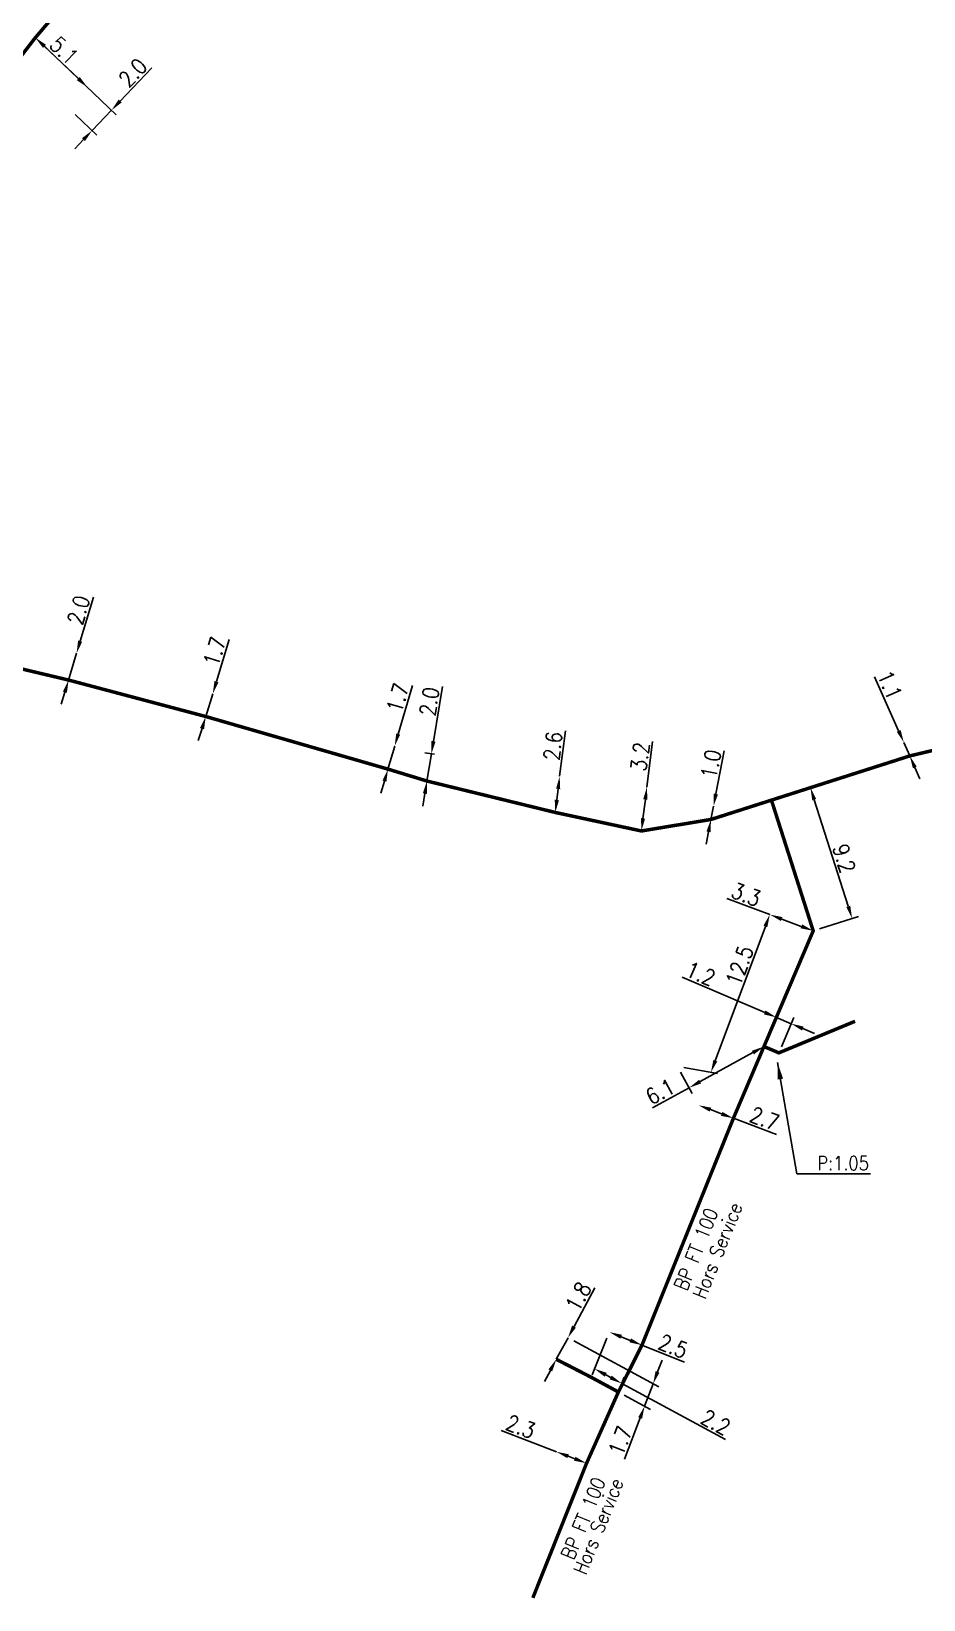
# Model space of a CAD drawing. Header units: millimetres. Extents: x 185000 to 186000, y 127000 to 128000.
# Drawn here: x 185419 to 185482.6, y 127508.4 to 127620.3 of the extents above; entities that cross this region are included whole.
import ezdxf

# ---------------------------------------------------------------- set-up
doc = ezdxf.new("R2010")
doc.units = ezdxf.units.MM
doc.header["$PDMODE"] = 34
doc.layers.get('DEFPOINTS').update_dxf_attribs({"linetype": 'CONTINUOUS'})
doc.layers.add('L_908', color=5, linetype='CONTINUOUS')
doc.styles.get("Standard").update_dxf_attribs({"font": 'romans.shx', "width": 0.85})
doc.linetypes.add('BP_HS', pattern='A,2,-1,["G",Standard,S=0.85,R=0,X=-0.27,Y=-0.4],-1', length=4)
doc.dimstyles.get("Standard").update_dxf_attribs({"dimtxt": 1.5, "dimasz": 1.2, "dimexe": 0.625, "dimexo": 0.625, "dimgap": 0.25, "dimtad": 1, "dimdec": 1, "dimzin": 0, "dimdsep": 46, "dimtxsty": 'Standard', "dimcen": -0.5, "dimadec": 0, "dimazin": 0, "dimtfac": 1, "dimtdec": 1, "dimtmove": 0, "dimatfit": 3, "dimfxl": 0, "dimtolj": 1, "dimtzin": 0, "dimarcsym": 0})

# ---------------------------------------------------------------- blocks, each defined once
blk = doc.blocks.new('*D60')
at = {"layer": 'DEFPOINTS', "color": 0, "linetype": 'Continuous', "ltscale": 0.5, "transparency": 16777216}
for p in [(185444.92, 127569.29), (185444.92, 127569.29), (185444.44, 127567.65)]:
    blk.add_point(p, dxfattribs=at)
at = {"layer": 'L_908', "color": 0, "linetype": 'Continuous', "lineweight": -2, "ltscale": 0.5, "transparency": 16777216}
for p, q in [((185445.17, 127570.15), (185446.18, 127573.6)), ((185444.44, 127567.65), (185444.92, 127569.29)), ((185444.19, 127566.79), (185443.94, 127565.93))]:
    blk.add_line(p, q, dxfattribs=at)
at = {"layer": 'L_908', "color": 0, "linetype": 'Continuous', "ltscale": 0.5, "transparency": 16777216}
for points in [[(185445.03, 127570.19), (185445.31, 127570.11), (185444.92, 127569.29)], [(185444.05, 127566.83), (185444.33, 127566.75), (185444.44, 127567.65)]]:
    blk.add_solid(points, dxfattribs=at)
at = {"layer": 'L_908', "color": 0, "linetype": 'Continuous', "ltscale": 0.5, "transparency": 16777216, "insert": (185445.14, 127572.73), "char_height": 1.125, "attachment_point": 5, "rotation": 73.7199}
blk.add_mtext('\\A1;1.7', dxfattribs=at)
blk = doc.blocks.new('*D61')
at = {"layer": 'DEFPOINTS', "color": 0, "linetype": 'Continuous', "ltscale": 0.5, "transparency": 16777216}
for p in [(185431.95, 127573.02), (185431.95, 127573.02), (185431.45, 127571.4)]:
    blk.add_point(p, dxfattribs=at)
at = {"layer": 'L_908', "color": 0, "linetype": 'Continuous', "lineweight": -2, "ltscale": 0.5, "transparency": 16777216}
for p, q in [((185432.21, 127573.89), (185433.13, 127576.89)), ((185431.45, 127571.4), (185431.95, 127573.02)), ((185431.19, 127570.54), (185430.92, 127569.68))]:
    blk.add_line(p, q, dxfattribs=at)
at = {"layer": 'L_908', "color": 0, "linetype": 'Continuous', "ltscale": 0.5, "transparency": 16777216}
for points in [[(185432.07, 127573.93), (185432.36, 127573.84), (185431.95, 127573.02)], [(185431.04, 127570.58), (185431.33, 127570.49), (185431.45, 127571.4)]]:
    blk.add_solid(points, dxfattribs=at)
at = {"layer": 'L_908', "color": 0, "linetype": 'Continuous', "ltscale": 0.5, "transparency": 16777216, "insert": (185432.09, 127576.04), "char_height": 1.125, "attachment_point": 5, "rotation": 72.9772}
blk.add_mtext('\\A1;1.7', dxfattribs=at)
blk = doc.blocks.new('*D62')
at = {"layer": 'DEFPOINTS', "color": 0, "linetype": 'Continuous', "ltscale": 0.5, "transparency": 16777216}
for p in [(185422.24, 127575.91), (185422.24, 127575.91), (185421.67, 127574)]:
    blk.add_point(p, dxfattribs=at)
at = {"layer": 'L_908', "color": 0, "linetype": 'Continuous', "lineweight": -2, "ltscale": 0.5, "transparency": 16777216}
for p, q in [((185422.5, 127576.77), (185423.44, 127579.91)), ((185421.67, 127574), (185422.24, 127575.91)), ((185421.41, 127573.13), (185421.15, 127572.27))]:
    blk.add_line(p, q, dxfattribs=at)
at = {"layer": 'L_908', "color": 0, "linetype": 'Continuous', "ltscale": 0.5, "transparency": 16777216}
for points in [[(185422.35, 127576.82), (185422.64, 127576.73), (185422.24, 127575.91)], [(185421.26, 127573.18), (185421.55, 127573.09), (185421.67, 127574)]]:
    blk.add_solid(points, dxfattribs=at)
at = {"layer": 'L_908', "color": 0, "linetype": 'Continuous', "ltscale": 0.5, "transparency": 16777216, "insert": (185422.38, 127578.99), "char_height": 1.125, "attachment_point": 5, "rotation": 73.3268}
blk.add_mtext('\\A1;2.0', dxfattribs=at)
blk = doc.blocks.new('*D78')
at = {"layer": 'DEFPOINTS', "color": 0, "linetype": 'Continuous', "ltscale": 0.5, "transparency": 16777216}
for p in [(185447.54, 127568.75), (185448.23, 127568.63), (185447.22, 127566.8)]:
    blk.add_point(p, dxfattribs=at)
at = {"layer": 'L_908', "color": 0, "linetype": 'Continuous', "lineweight": -2, "ltscale": 0.5, "transparency": 16777216}
for p, q in [((185447.68, 127569.63), (185448.32, 127573.53)), ((185447.76, 127568.71), (185447.08, 127568.82)), ((185447.22, 127566.8), (185447.54, 127568.75)), ((185447.08, 127565.91), (185446.93, 127565.02))]:
    blk.add_line(p, q, dxfattribs=at)
at = {"layer": 'L_908', "color": 0, "linetype": 'Continuous', "ltscale": 0.5, "transparency": 16777216}
for points in [[(185447.54, 127569.66), (185447.83, 127569.61), (185447.54, 127568.75)], [(185446.93, 127565.93), (185447.22, 127565.88), (185447.22, 127566.8)]]:
    blk.add_solid(points, dxfattribs=at)
at = {"layer": 'L_908', "color": 0, "linetype": 'Continuous', "ltscale": 0.5, "transparency": 16777216, "insert": (185447.39, 127572.47), "char_height": 1.125, "attachment_point": 5, "rotation": 80.7202}
blk.add_mtext('\\A1;2.0', dxfattribs=at)
blk = doc.blocks.new('*D79')
at = {"layer": 'DEFPOINTS', "color": 0, "linetype": 'Continuous', "ltscale": 0.5, "transparency": 16777216}
for p in [(185456.68, 127567.14), (185456.68, 127567.14), (185456.37, 127564.56)]:
    blk.add_point(p, dxfattribs=at)
at = {"layer": 'L_908', "color": 0, "linetype": 'Continuous', "lineweight": -2, "ltscale": 0.5, "transparency": 16777216}
for p, q in [((185456.68, 127567.14), (185457.09, 127570.39)), ((185456.48, 127565.45), (185456.57, 127566.24))]:
    blk.add_line(p, q, dxfattribs=at)
at = {"layer": 'L_908', "color": 0, "linetype": 'Continuous', "ltscale": 0.5, "transparency": 16777216}
for points in [[(185456.43, 127566.26), (185456.72, 127566.22), (185456.68, 127567.14)], [(185456.33, 127565.47), (185456.63, 127565.43), (185456.37, 127564.56)]]:
    blk.add_solid(points, dxfattribs=at)
at = {"layer": 'L_908', "color": 0, "linetype": 'Continuous', "ltscale": 0.5, "transparency": 16777216, "insert": (185456.2, 127569.3), "char_height": 1.125, "attachment_point": 5, "rotation": 82.983}
blk.add_mtext('\\A1;2.6', dxfattribs=at)
blk = doc.blocks.new('*D86')
at = {"layer": 'DEFPOINTS', "color": 0, "linetype": 'Continuous', "ltscale": 0.5, "transparency": 16777216}
for p in [(185457.28, 127527.11), (185457.28, 127527.11), (185456.44, 127525.57)]:
    blk.add_point(p, dxfattribs=at)
at = {"layer": 'L_908', "color": 0, "linetype": 'Continuous', "lineweight": -2, "ltscale": 0.5, "transparency": 16777216}
for p, q in [((185457.71, 127527.91), (185459.2, 127530.67)), ((185456.44, 127525.57), (185457.28, 127527.11)), ((185456.02, 127524.78), (185455.59, 127523.99))]:
    blk.add_line(p, q, dxfattribs=at)
at = {"layer": 'L_908', "color": 0, "linetype": 'Continuous', "ltscale": 0.5, "transparency": 16777216}
for points in [[(185457.57, 127527.98), (185457.84, 127527.83), (185457.28, 127527.11)], [(185455.88, 127524.85), (185456.15, 127524.71), (185456.44, 127525.57)]]:
    blk.add_solid(points, dxfattribs=at)
at = {"layer": 'L_908', "color": 0, "linetype": 'Continuous', "ltscale": 0.5, "transparency": 16777216, "insert": (185458.01, 127530.04), "char_height": 1.125, "attachment_point": 5, "rotation": 61.5962}
blk.add_mtext('\\A1;1.8', dxfattribs=at)
blk = doc.blocks.new('*D87')
at = {"layer": 'DEFPOINTS', "color": 0, "linetype": 'Continuous', "ltscale": 0.5, "transparency": 16777216}
for p in [(185460.23, 127527.51), (185460.23, 127527.51), (185462.55, 127526.58)]:
    blk.add_point(p, dxfattribs=at)
at = {"layer": 'L_908', "color": 0, "linetype": 'Continuous', "lineweight": -2, "ltscale": 0.5, "transparency": 16777216}
for p, q in [((185461.06, 127527.18), (185461.71, 127526.92)), ((185462.55, 127526.58), (185465.59, 127525.36))]:
    blk.add_line(p, q, dxfattribs=at)
at = {"layer": 'L_908', "color": 0, "linetype": 'Continuous', "ltscale": 0.5, "transparency": 16777216}
for points in [[(185461.12, 127527.32), (185461.01, 127527.04), (185460.23, 127527.51)], [(185461.77, 127527.06), (185461.66, 127526.78), (185462.55, 127526.58)]]:
    blk.add_solid(points, dxfattribs=at)
at = {"layer": 'L_908', "color": 0, "linetype": 'Continuous', "ltscale": 0.5, "transparency": 16777216, "insert": (185464.77, 127526.5), "char_height": 1.125, "attachment_point": 5, "rotation": 338.1076}
blk.add_mtext('\\A1;2.5', dxfattribs=at)
blk = doc.blocks.new('*D88')
at = {"layer": 'DEFPOINTS', "color": 0, "linetype": 'Continuous', "ltscale": 0.5, "transparency": 16777216}
for p in [(185457.28, 127527.11), (185463.35, 127523.83), (185460.87, 127523.24)]:
    blk.add_point(p, dxfattribs=at)
at = {"layer": 'L_908', "color": 0, "linetype": 'Continuous', "lineweight": -2, "ltscale": 0.5, "transparency": 16777216}
for p, q in [((185457.69, 127526.89), (185463.76, 127523.61)), ((185463.66, 127524.67), (185463.98, 127525.52)), ((185463.35, 127523.83), (185462.74, 127522.23)), ((185461.28, 127523.02), (185463.16, 127522)), ((185462.42, 127521.39), (185461.31, 127518.45))]:
    blk.add_line(p, q, dxfattribs=at)
at = {"layer": 'L_908', "color": 0, "linetype": 'Continuous', "ltscale": 0.5, "transparency": 16777216}
for points in [[(185463.52, 127524.73), (185463.8, 127524.62), (185463.35, 127523.83)], [(185462.28, 127521.44), (185462.56, 127521.33), (185462.74, 127522.23)]]:
    blk.add_solid(points, dxfattribs=at)
at = {"layer": 'L_908', "color": 0, "linetype": 'Continuous', "ltscale": 0.5, "transparency": 16777216, "insert": (185461.01, 127519.76), "char_height": 1.125, "attachment_point": 5, "rotation": 69.3265}
blk.add_mtext('\\A1;1.7', dxfattribs=at)
blk = doc.blocks.new('*D89')
at = {"layer": 'DEFPOINTS', "color": 0, "linetype": 'Continuous', "ltscale": 0.5, "transparency": 16777216}
for p in [(185460.23, 127527.51), (185459.17, 127524.89), (185460.87, 127523.24)]:
    blk.add_point(p, dxfattribs=at)
at = {"layer": 'L_908', "color": 0, "linetype": 'Continuous', "lineweight": -2, "ltscale": 0.5, "transparency": 16777216}
for p, q in [((185460.05, 127527.08), (185459, 127524.46)), ((185459.97, 127524.47), (185460.32, 127524.28)), ((185461.04, 127523.68), (185461.29, 127524.29)), ((185461.11, 127523.85), (185468.5, 127519.85))]:
    blk.add_line(p, q, dxfattribs=at)
at = {"layer": 'L_908', "color": 0, "linetype": 'Continuous', "ltscale": 0.5, "transparency": 16777216}
for points in [[(185460.04, 127524.6), (185459.89, 127524.33), (185459.17, 127524.89)], [(185460.39, 127524.41), (185460.25, 127524.14), (185461.11, 127523.85)]]:
    blk.add_solid(points, dxfattribs=at)
at = {"layer": 'L_908', "color": 0, "linetype": 'Continuous', "ltscale": 0.5, "transparency": 16777216, "insert": (185467.81, 127521.08), "char_height": 1.125, "attachment_point": 5, "rotation": 331.5962}
blk.add_mtext('\\A1;2.2', dxfattribs=at)
blk = doc.blocks.new('*D90')
at = {"layer": 'DEFPOINTS', "color": 0, "linetype": 'Continuous', "ltscale": 0.5, "transparency": 16777216}
for p in [(185456.45, 127518.98), (185456.45, 127518.98), (185458.6, 127518.16)]:
    blk.add_point(p, dxfattribs=at)
at = {"layer": 'L_908', "color": 0, "linetype": 'Continuous', "lineweight": -2, "ltscale": 0.5, "transparency": 16777216}
for p, q in [((185456.45, 127518.98), (185452.52, 127520.5)), ((185457.76, 127518.48), (185457.29, 127518.66))]:
    blk.add_line(p, q, dxfattribs=at)
at = {"layer": 'L_908', "color": 0, "linetype": 'Continuous', "ltscale": 0.5, "transparency": 16777216}
for points in [[(185457.34, 127518.8), (185457.23, 127518.52), (185456.45, 127518.98)], [(185457.81, 127518.62), (185457.7, 127518.34), (185458.6, 127518.16)]]:
    blk.add_solid(points, dxfattribs=at)
at = {"layer": 'L_908', "color": 0, "linetype": 'Continuous', "ltscale": 0.5, "transparency": 16777216, "insert": (185453.9, 127520.77), "char_height": 1.125, "attachment_point": 5, "rotation": 338.919}
blk.add_mtext('\\A1;2.3', dxfattribs=at)
blk = doc.blocks.new('*D91')
at = {"layer": 'DEFPOINTS', "color": 0, "linetype": 'Continuous', "ltscale": 0.5, "transparency": 16777216}
for p in [(185467.65, 127565), (185467.65, 127565), (185467.47, 127564.06)]:
    blk.add_point(p, dxfattribs=at)
at = {"layer": 'L_908', "color": 0, "linetype": 'Continuous', "lineweight": -2, "ltscale": 0.5, "transparency": 16777216}
for p, q in [((185467.82, 127565.88), (185468.42, 127568.96)), ((185467.47, 127564.06), (185467.65, 127565)), ((185467.3, 127563.18), (185467.13, 127562.3))]:
    blk.add_line(p, q, dxfattribs=at)
at = {"layer": 'L_908', "color": 0, "linetype": 'Continuous', "ltscale": 0.5, "transparency": 16777216}
for points in [[(185467.67, 127565.91), (185467.97, 127565.85), (185467.65, 127565)], [(185467.15, 127563.21), (185467.44, 127563.15), (185467.47, 127564.06)]]:
    blk.add_solid(points, dxfattribs=at)
at = {"layer": 'L_908', "color": 0, "linetype": 'Continuous', "ltscale": 0.5, "transparency": 16777216, "insert": (185467.47, 127568.01), "char_height": 1.125, "attachment_point": 5, "rotation": 79.0517}
blk.add_mtext('\\A1;1.0', dxfattribs=at)
blk = doc.blocks.new('*D92')
at = {"layer": 'DEFPOINTS', "color": 0, "linetype": 'Continuous', "ltscale": 0.5, "transparency": 16777216}
for p in [(185462.9, 127566.37), (185462.9, 127566.37), (185462.51, 127563.24)]:
    blk.add_point(p, dxfattribs=at)
at = {"layer": 'L_908', "color": 0, "linetype": 'Continuous', "lineweight": -2, "ltscale": 0.5, "transparency": 16777216}
for p, q in [((185462.9, 127566.37), (185463.3, 127569.63)), ((185462.62, 127564.14), (185462.79, 127565.48))]:
    blk.add_line(p, q, dxfattribs=at)
at = {"layer": 'L_908', "color": 0, "linetype": 'Continuous', "ltscale": 0.5, "transparency": 16777216}
for points in [[(185462.64, 127565.5), (185462.94, 127565.46), (185462.9, 127566.37)], [(185462.48, 127564.16), (185462.77, 127564.12), (185462.51, 127563.24)]]:
    blk.add_solid(points, dxfattribs=at)
at = {"layer": 'L_908', "color": 0, "linetype": 'Continuous', "ltscale": 0.5, "transparency": 16777216, "insert": (185462.41, 127568.54), "char_height": 1.125, "attachment_point": 5, "rotation": 82.983}
blk.add_mtext('\\A1;3.2', dxfattribs=at)
blk = doc.blocks.new('*D93')
at = {"layer": 'DEFPOINTS', "color": 0, "linetype": 'Continuous', "ltscale": 0.5, "transparency": 16777216}
for p in [(185481.22, 127569.55), (185481.22, 127569.55), (185481.64, 127568.59)]:
    blk.add_point(p, dxfattribs=at)
at = {"layer": 'L_908', "color": 0, "linetype": 'Continuous', "lineweight": -2, "ltscale": 0.5, "transparency": 16777216}
for p, q in [((185480.85, 127570.37), (185479.14, 127574.24)), ((185481.64, 127568.59), (185481.22, 127569.55)), ((185482.01, 127567.77), (185482.37, 127566.95))]:
    blk.add_line(p, q, dxfattribs=at)
at = {"layer": 'L_908', "color": 0, "linetype": 'Continuous', "ltscale": 0.5, "transparency": 16777216}
for points in [[(185480.99, 127570.44), (185480.72, 127570.31), (185481.22, 127569.55)], [(185482.14, 127567.83), (185481.87, 127567.71), (185481.64, 127568.59)]]:
    blk.add_solid(points, dxfattribs=at)
at = {"layer": 'L_908', "color": 0, "linetype": 'Continuous', "ltscale": 0.5, "transparency": 16777216, "insert": (185480.22, 127573.65), "char_height": 1.125, "attachment_point": 5, "rotation": 293.8756}
blk.add_mtext('\\A1;1.1', dxfattribs=at)
blk = doc.blocks.new('*D105')
at = {"layer": 'DEFPOINTS', "color": 0, "linetype": 'Continuous', "ltscale": 0.5, "transparency": 16777216}
for p in [(185466.59, 127543.68), (185466.59, 127543.68), (185469.07, 127542.76)]:
    blk.add_point(p, dxfattribs=at)
at = {"layer": 'L_908', "color": 0, "linetype": 'Continuous', "lineweight": -2, "ltscale": 0.5, "transparency": 16777216}
for p, q in [((185467.44, 127543.37), (185468.23, 127543.07)), ((185469.07, 127542.76), (185472.15, 127541.61))]:
    blk.add_line(p, q, dxfattribs=at)
at = {"layer": 'L_908', "color": 0, "linetype": 'Continuous', "ltscale": 0.5, "transparency": 16777216}
for points in [[(185467.49, 127543.51), (185467.38, 127543.23), (185466.59, 127543.68)], [(185468.28, 127543.21), (185468.18, 127542.93), (185469.07, 127542.76)]]:
    blk.add_solid(points, dxfattribs=at)
at = {"layer": 'L_908', "color": 0, "linetype": 'Continuous', "ltscale": 0.5, "transparency": 16777216, "insert": (185471.29, 127542.73), "char_height": 1.125, "attachment_point": 5, "rotation": 339.5341}
blk.add_mtext('\\A1;2.7', dxfattribs=at)
blk = doc.blocks.new('*D106')
at = {"layer": 'DEFPOINTS', "color": 0, "linetype": 'Continuous', "ltscale": 0.5, "transparency": 16777216}
for p in [(185471.25, 127547.87), (185465.07, 127546.45), (185465.91, 127544.93)]:
    blk.add_point(p, dxfattribs=at)
at = {"layer": 'L_908', "color": 0, "linetype": 'Continuous', "lineweight": -2, "ltscale": 0.5, "transparency": 16777216}
for p, q in [((185470.46, 127547.44), (185466.69, 127545.37)), ((185465.3, 127546.04), (185466.13, 127544.52)), ((185465.91, 127544.93), (185463.31, 127543.51))]:
    blk.add_line(p, q, dxfattribs=at)
at = {"layer": 'L_908', "color": 0, "linetype": 'Continuous', "ltscale": 0.5, "transparency": 16777216}
for points in [[(185470.39, 127547.57), (185470.53, 127547.31), (185471.25, 127547.87)], [(185466.62, 127545.5), (185466.77, 127545.24), (185465.91, 127544.93)]]:
    blk.add_solid(points, dxfattribs=at)
at = {"layer": 'L_908', "color": 0, "linetype": 'Continuous', "ltscale": 0.5, "transparency": 16777216, "insert": (185463.85, 127544.66), "char_height": 1.125, "attachment_point": 5, "rotation": 28.8223}
blk.add_mtext('\\A1;6.1', dxfattribs=at)
blk = doc.blocks.new('*D107')
at = {"layer": 'DEFPOINTS', "color": 0, "linetype": 'Continuous', "ltscale": 0.5, "transparency": 16777216}
for p in [(185471.66, 127557.28), (185465.07, 127546.45), (185467.46, 127546.02)]:
    blk.add_point(p, dxfattribs=at)
at = {"layer": 'L_908', "color": 0, "linetype": 'Continuous', "lineweight": -2, "ltscale": 0.5, "transparency": 16777216}
for p, q in [((185471.35, 127556.43), (185467.78, 127546.86)), ((185465.54, 127546.37), (185467.93, 127545.94))]:
    blk.add_line(p, q, dxfattribs=at)
at = {"layer": 'L_908', "color": 0, "linetype": 'Continuous', "ltscale": 0.5, "transparency": 16777216}
for points in [[(185471.21, 127556.49), (185471.49, 127556.38), (185471.66, 127557.28)], [(185467.64, 127546.92), (185467.92, 127546.81), (185467.46, 127546.02)]]:
    blk.add_solid(points, dxfattribs=at)
at = {"layer": 'L_908', "color": 0, "linetype": 'Continuous', "ltscale": 0.5, "transparency": 16777216, "insert": (185469.51, 127553.64), "char_height": 1.125, "attachment_point": 5, "rotation": 69.5341}
blk.add_mtext('\\A1;12.5', dxfattribs=at)
blk = doc.blocks.new('*D108')
at = {"layer": 'DEFPOINTS', "color": 0, "linetype": 'Continuous', "ltscale": 0.5, "transparency": 16777216}
for p in [(185471.66, 127557.28), (185471.66, 127557.28), (185474.76, 127556.12)]:
    blk.add_point(p, dxfattribs=at)
at = {"layer": 'L_908', "color": 0, "linetype": 'Continuous', "lineweight": -2, "ltscale": 0.5, "transparency": 16777216}
for p, q in [((185471.66, 127557.28), (185468.59, 127558.42)), ((185473.91, 127556.44), (185472.51, 127556.96))]:
    blk.add_line(p, q, dxfattribs=at)
at = {"layer": 'L_908', "color": 0, "linetype": 'Continuous', "ltscale": 0.5, "transparency": 16777216}
for points in [[(185472.56, 127557.1), (185472.46, 127556.82), (185471.66, 127557.28)], [(185473.97, 127556.58), (185473.86, 127556.3), (185474.76, 127556.12)]]:
    blk.add_solid(points, dxfattribs=at)
at = {"layer": 'L_908', "color": 0, "linetype": 'Continuous', "ltscale": 0.5, "transparency": 16777216, "insert": (185469.97, 127558.71), "char_height": 1.125, "attachment_point": 5, "rotation": 339.5341}
blk.add_mtext('\\A1;3.3', dxfattribs=at)
blk = doc.blocks.new('*D109')
at = {"layer": 'DEFPOINTS', "color": 0, "linetype": 'Continuous', "ltscale": 0.5, "transparency": 16777216}
for p in [(185471.78, 127565.44), (185477.53, 127557.01), (185474.76, 127556.12)]:
    blk.add_point(p, dxfattribs=at)
at = {"layer": 'L_908', "color": 0, "linetype": 'Continuous', "lineweight": -2, "ltscale": 0.5, "transparency": 16777216}
for p, q in [((185472.23, 127565.58), (185475, 127566.47)), ((185474.83, 127565.47), (185477.26, 127557.87)), ((185475.2, 127556.27), (185477.98, 127557.15))]:
    blk.add_line(p, q, dxfattribs=at)
at = {"layer": 'L_908', "color": 0, "linetype": 'Continuous', "ltscale": 0.5, "transparency": 16777216}
for points in [[(185474.97, 127565.52), (185474.69, 127565.42), (185474.56, 127566.33)], [(185477.4, 127557.91), (185477.12, 127557.82), (185477.53, 127557.01)]]:
    blk.add_solid(points, dxfattribs=at)
at = {"layer": 'L_908', "color": 0, "linetype": 'Continuous', "ltscale": 0.5, "transparency": 16777216, "insert": (185476.96, 127561.28), "char_height": 1.125, "attachment_point": 5, "rotation": 287.7212}
blk.add_mtext('\\A1;9.2', dxfattribs=at)
blk = doc.blocks.new('*D110')
at = {"layer": 'DEFPOINTS', "color": 0, "linetype": 'Continuous', "ltscale": 0.5, "transparency": 16777216}
for p in [(185472.13, 127549.95), (185471.25, 127547.87), (185472.31, 127547.42)]:
    blk.add_point(p, dxfattribs=at)
at = {"layer": 'L_908', "color": 0, "linetype": 'Continuous', "lineweight": -2, "ltscale": 0.5, "transparency": 16777216}
for p, q in [((185471.3, 127550.3), (185465.41, 127552.81)), ((185471.43, 127548.31), (185472.32, 127550.38)), ((185473.19, 127549.5), (185472.13, 127549.95)), ((185472.49, 127547.86), (185473.37, 127549.93)), ((185474.02, 127549.15), (185474.85, 127548.8))]:
    blk.add_line(p, q, dxfattribs=at)
at = {"layer": 'L_908', "color": 0, "linetype": 'Continuous', "ltscale": 0.5, "transparency": 16777216}
for points in [[(185471.36, 127550.44), (185471.25, 127550.16), (185472.13, 127549.95)], [(185474.08, 127549.29), (185473.96, 127549.01), (185473.19, 127549.5)]]:
    blk.add_solid(points, dxfattribs=at)
at = {"layer": 'L_908', "color": 0, "linetype": 'Continuous', "ltscale": 0.5, "transparency": 16777216, "insert": (185466.74, 127553.06), "char_height": 1.125, "attachment_point": 5, "rotation": 336.9688}
blk.add_mtext('\\A1;1.2', dxfattribs=at)
blk = doc.blocks.new('*D240')
at = {"layer": 'DEFPOINTS', "color": 0, "linetype": 'Continuous', "ltscale": 0.5, "transparency": 16777216}
for p in [(185419.3, 127619.8), (185421.81, 127614.65), (185423.35, 127613.18)]:
    blk.add_point(p, dxfattribs=at)
at = {"layer": 'L_908', "color": 0, "linetype": 'Continuous', "lineweight": -2, "ltscale": 0.5, "transparency": 16777216}
for p, q in [((185419.64, 127619.47), (185425.07, 127614.31)), ((185425.35, 127615.28), (185427.61, 127617.66)), ((185422.15, 127614.33), (185423.69, 127612.86)), ((185423.35, 127613.18), (185424.73, 127614.63)), ((185422.73, 127612.53), (185422.11, 127611.88))]:
    blk.add_line(p, q, dxfattribs=at)
at = {"layer": 'L_908', "color": 0, "linetype": 'Continuous', "ltscale": 0.5, "transparency": 16777216}
for points in [[(185425.24, 127615.39), (185425.46, 127615.18), (185424.73, 127614.63)], [(185422.62, 127612.63), (185422.84, 127612.43), (185423.35, 127613.18)]]:
    blk.add_solid(points, dxfattribs=at)
at = {"layer": 'L_908', "color": 0, "linetype": 'Continuous', "ltscale": 0.5, "transparency": 16777216, "insert": (185426.25, 127617.31), "char_height": 1.125, "attachment_point": 5, "rotation": 46.44}
blk.add_mtext('\\A1;2.0', dxfattribs=at)
blk = doc.blocks.new('*D241')
at = {"layer": 'DEFPOINTS', "color": 0, "linetype": 'Continuous', "ltscale": 0.5, "transparency": 16777216}
for p in [(185419.3, 127619.8), (185423.02, 127616.26), (185423.02, 127616.26)]:
    blk.add_point(p, dxfattribs=at)
at = {"layer": 'L_908', "color": 0, "linetype": 'Continuous', "lineweight": -2, "ltscale": 0.5, "transparency": 16777216}
blk.add_line((185419.95, 127619.18), (185422.37, 127616.88), dxfattribs=at)
at = {"layer": 'L_908', "color": 0, "linetype": 'Continuous', "ltscale": 0.5, "transparency": 16777216}
for points in [[(185420.06, 127619.29), (185419.85, 127619.07), (185419.3, 127619.8)], [(185422.47, 127616.99), (185422.26, 127616.77), (185423.02, 127616.26)]]:
    blk.add_solid(points, dxfattribs=at)
at = {"layer": 'L_908', "color": 0, "linetype": 'Continuous', "ltscale": 0.5, "transparency": 16777216, "insert": (185421.35, 127618.88), "char_height": 1.125, "attachment_point": 5, "rotation": 316.44}
blk.add_mtext('\\A1;5.1', dxfattribs=at)

msp = doc.modelspace()

# ---------------------------------------------------------------- linework, layer by layer
at = {"layer": 'L_908', "linetype": 'BP_HS', "ltscale": 0.5, "const_width": 0.25}
for points in [[(185389.86, 127577.96), (185389.73, 127579.27), (185391.62, 127583.79), (185395.87, 127589.37), (185419.3, 127619.8), (185479.78, 127690.45), (185502.46, 127716.79), (185556.35, 127774.37), (185579.98, 127798.54), (185597.58, 127815.64), (185605.01, 127822.78), (185616.41, 127833.99)], [(185384.23, 127577.44), (185386.48, 127577.59), (185386.48, 127577.59), (185389.86, 127577.96), (185393.29, 127578.09), (185398.34, 127577.84), (185404.13, 127577.43), (185408.89, 127576.6), (185416.66, 127575.19), (185421.67, 127574), (185431.45, 127571.4), (185444.44, 127567.65), (185447.22, 127566.8), (185456.37, 127564.56), (185462.51, 127563.24), (185467.47, 127564.06), (185481.64, 127568.59), (185491.98, 127571.05)], [(185471.25, 127547.87), (185472.31, 127547.42), (185477.74, 127549.67)]]:
    msp.add_lwpolyline(points, dxfattribs=at)
at = {"layer": 'L_908', "linetype": 'BP_HS', "ltscale": 0.5, "const_width": 0.25, "flags": 128}
for points in [[(185454.77, 127508.56), (185458.6, 127518.16), (185460.87, 127523.24), (185462.55, 127526.58), (185469.07, 127542.76), (185474.76, 127556.12), (185471.78, 127565.44)], [(185460.87, 127523.24), (185458.93, 127524.29), (185456.44, 127525.57)]]:
    msp.add_lwpolyline(points, dxfattribs=at)

# ---------------------------------------------------------------- texts
at = {"layer": 'L_908', "linetype": 'BP_HS', "width": 0.85}
for s, rotation, p in [('BP FT 100', 68.0241, (185465.73, 127530.4)), ('Hors Service', 68.0241, (185467.04, 127529.79)), ('BP FT 100', 67.7426, (185457.67, 127511.21)), ('Hors Service', 67.7426, (185458.53, 127510.14))]:
    msp.add_text(s, height=1, rotation=rotation, dxfattribs=at).set_placement(p)
at = {"layer": 'L_908', "linetype": 'Continuous', "insert": (185475.05, 127539.55), "char_height": 1, "attachment_point": 4}
msp.add_mtext('P:1.05', dxfattribs=at)

# ---------------------------------------------------------------- dimensions: what is measured, and where the dimension line sits
at = {"layer": 'L_908', "linetype": 'Continuous', "ltscale": 0.5}
for base, p1, p2, angle, picture, middle in [((185423.02, 127616.26), (185419.3, 127619.8), (185423.02, 127616.26), 136.44, '*D241', (185420.83, 127618.34)), ((185423.35, 127613.18), (185419.3, 127619.8), (185421.81, 127614.65), 46.44, '*D240', (185426.79, 127616.8)), ((185422.24, 127575.91), (185421.67, 127574), (185422.24, 127575.91), 253.3268, '*D62', (185423.1, 127578.78)), ((185431.95, 127573.02), (185431.45, 127571.4), (185431.95, 127573.02), 252.9772, '*D61', (185432.8, 127575.82)), ((185481.22, 127569.55), (185481.64, 127568.59), (185481.22, 127569.55), 293.8756, '*D93', (185479.54, 127573.34)), ((185444.92, 127569.29), (185444.44, 127567.65), (185444.92, 127569.29), 253.7199, '*D60', (185445.86, 127572.52)), ((185447.54, 127568.75), (185447.22, 127566.8), (185448.23, 127568.63), 260.7202, '*D78', (185448.13, 127572.35)), ((185456.68, 127567.14), (185456.37, 127564.56), (185456.68, 127567.14), 262.983, '*D79', (185456.94, 127569.21)), ((185462.8991, 127566.3712), (185462.5143, 127563.2448), (185462.8991, 127566.3712), 262.983, '*D92', (185463.1543, 127568.4448)), ((185467.65, 127565), (185467.47, 127564.06), (185467.65, 127565), 259.0517, '*D91', (185468.2, 127567.86)), ((185471.66, 127557.28), (185474.76, 127556.12), (185471.66, 127557.28), 339.5341, '*D108', (185469.71, 127558.01)), ((185467.46, 127546.02), (185471.66, 127557.28), (185465.07, 127546.45), 69.5341, '*D107', (185470.21, 127553.37)), ((185472.13, 127549.95), (185472.31, 127547.42), (185471.25, 127547.87), 336.9688, '*D110', (185466.45, 127552.37)), ((185465.91, 127544.93), (185471.25, 127547.87), (185465.07, 127546.45), 28.8223, '*D106', (185464.21, 127544)), ((185466.5919, 127543.6848), (185469.0746, 127542.7582), (185466.5919, 127543.6848), 339.5341, '*D105', (185471.032, 127542.0277)), ((185457.277, 127527.114), (185456.4446, 127525.5747), (185457.277, 127527.114), 241.5962, '*D86', (185458.6665, 127529.6833)), ((185460.23, 127527.51), (185462.55, 127526.58), (185460.23, 127527.51), 338.1076, '*D87', (185464.49, 127525.8)), ((185456.45, 127518.98), (185458.6, 127518.16), (185456.45, 127518.98), 338.919, '*D90', (185453.63, 127520.07))]:
    dim = msp.add_linear_dim(base=base, p1=p1, p2=p2, angle=angle, dimstyle='Standard', override={"dimscale": 0.75}, dxfattribs=at)
    dim.commit()
    dim.dimension.update_dxf_attribs({"geometry": picture, "text_midpoint": middle, "dimtype": 160})
for base, p1, p2, angle, text, picture, middle in [((185477.53, 127557.01), (185471.78, 127565.44), (185474.76, 127556.12), 107.7212, '9.2', '*D109', (185476.24, 127561.05)), ((185463.35, 127523.83), (185460.87, 127523.24), (185457.28, 127527.11), 249.3265, '1.7', '*D88', (185461.71, 127519.5)), ((185459.17, 127524.89), (185460.87, 127523.24), (185460.23, 127527.51), 331.5962, '2.2', '*D89', (185467.46, 127520.42))]:
    dim = msp.add_linear_dim(base=base, p1=p1, p2=p2, angle=angle, text=text, dimstyle='Standard', override={"dimscale": 0.75}, dxfattribs=at)
    dim.commit()
    dim.dimension.update_dxf_attribs({"geometry": picture, "text_midpoint": middle, "dimtype": 160})

# ---------------------------------------------------------------- leaders
at = {"layer": 'L_908', "linetype": 'Continuous', "annotation_type": 0, "has_hookline": 1, "hookline_direction": 0, "text_width": 3.8}
msp.add_leader([(185472.21, 127546.73), (185473.6, 127538.8), (185474.8, 127538.8)], dimstyle='Standard', dxfattribs=at)

doc.saveas('drawing.dxf')
